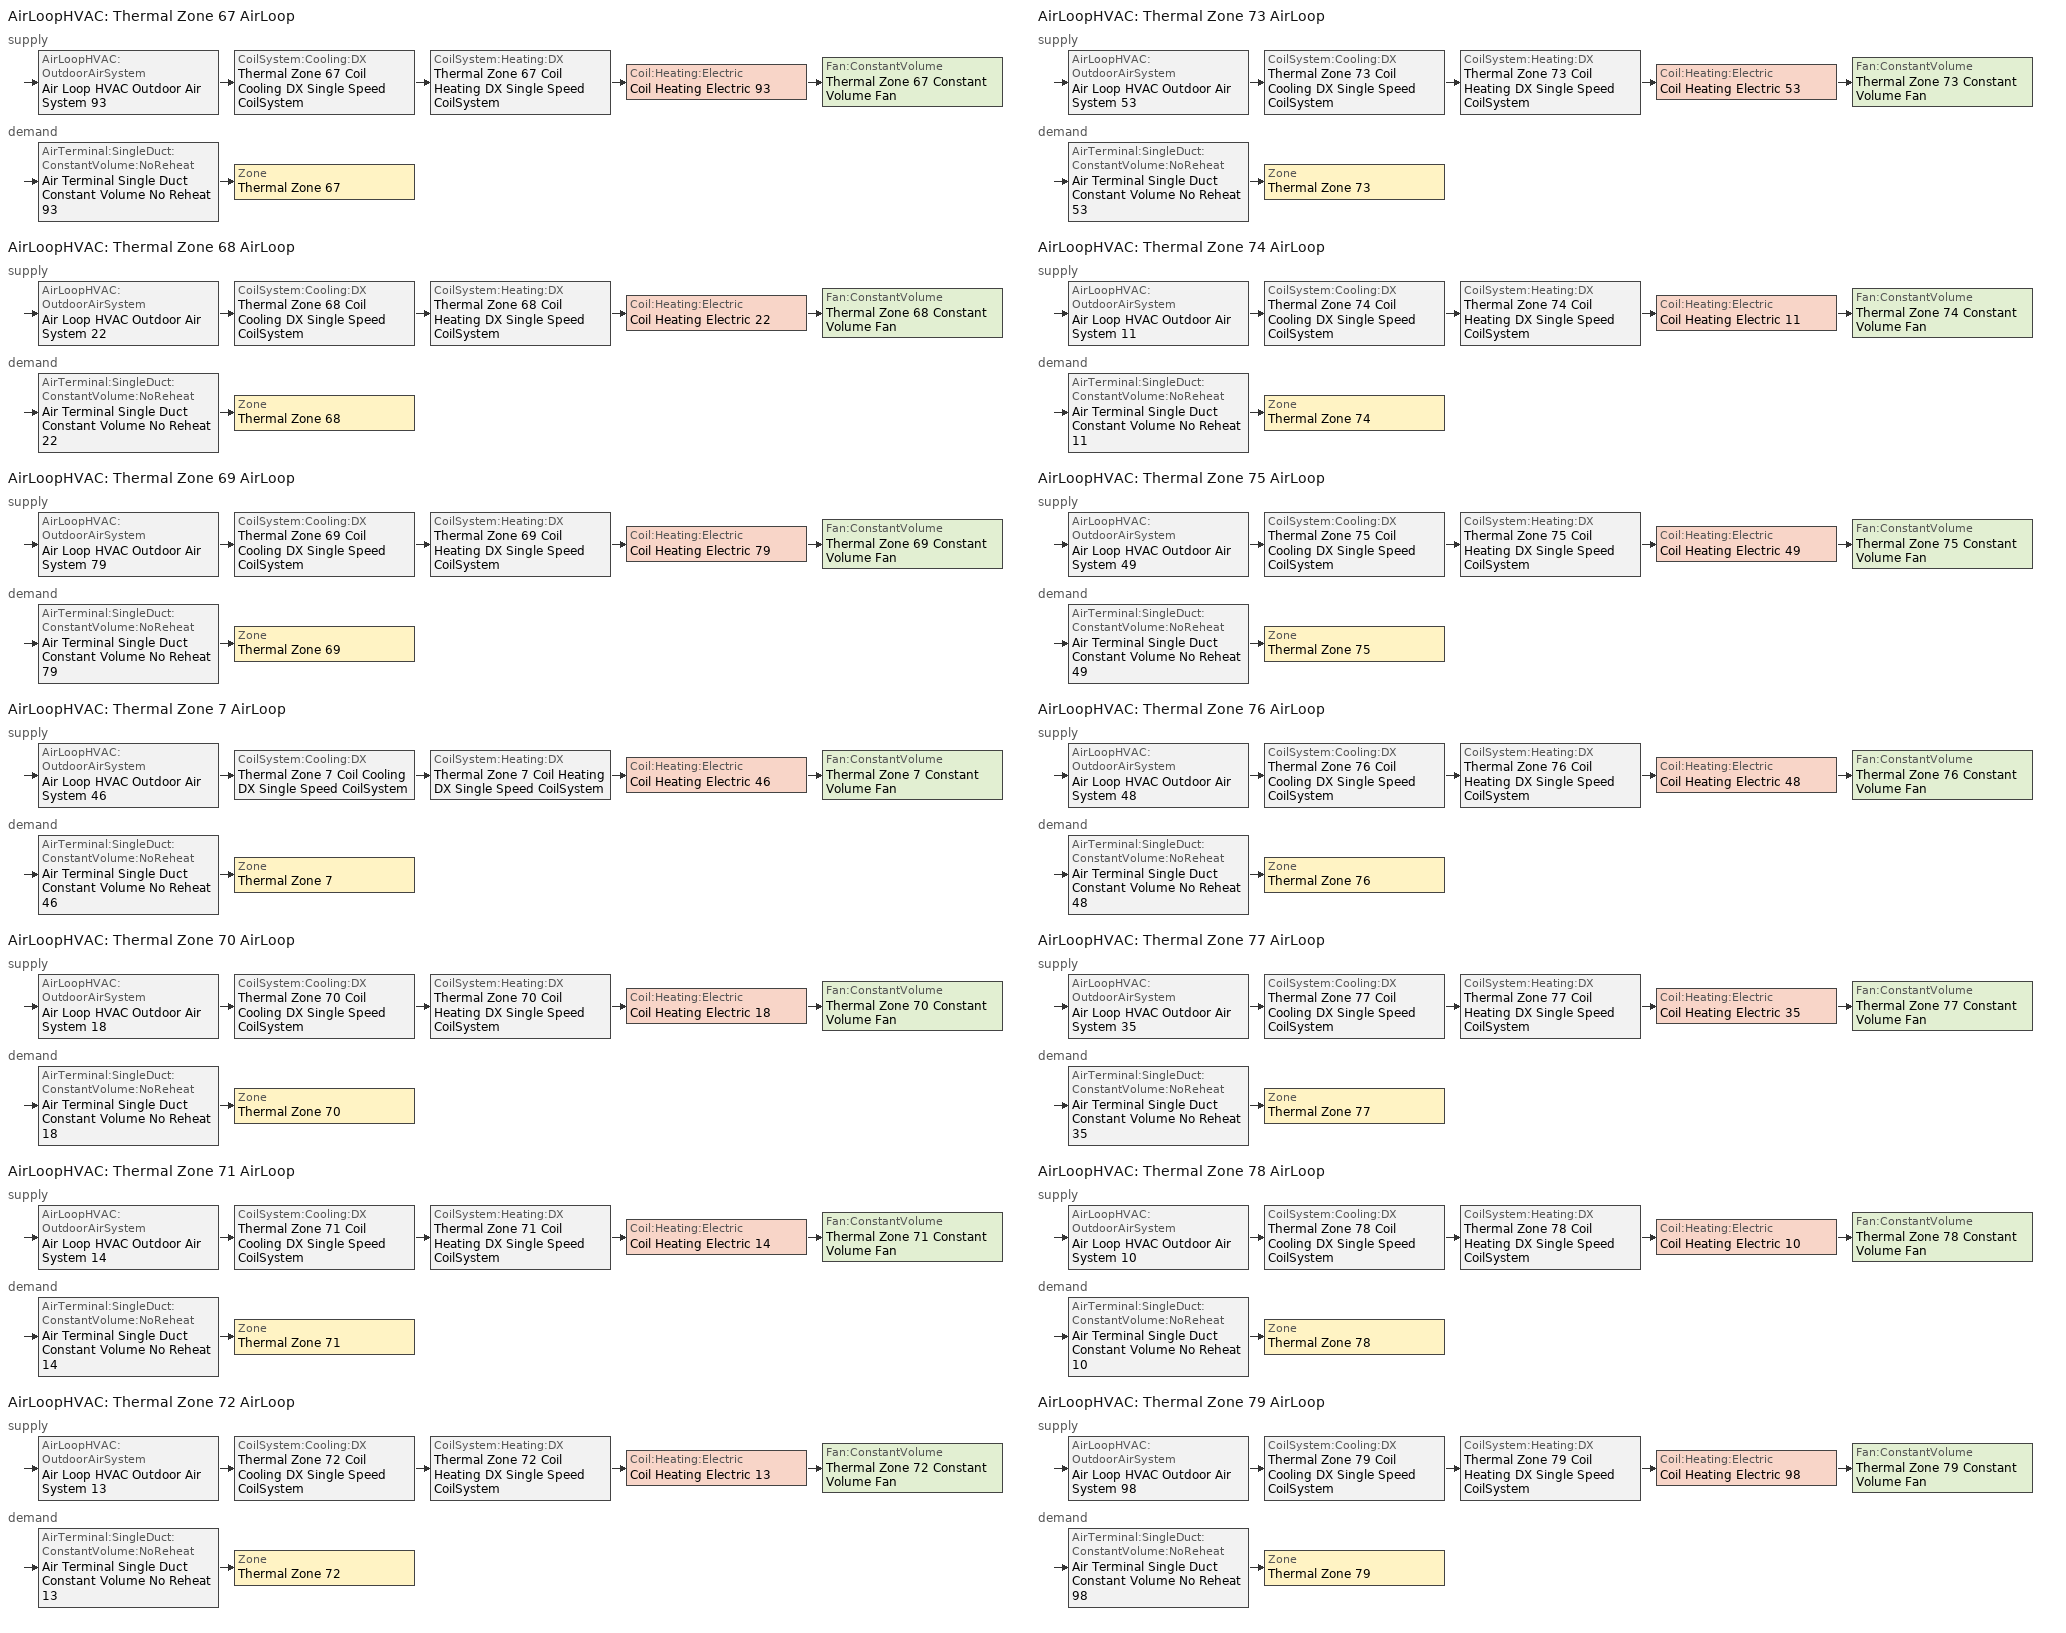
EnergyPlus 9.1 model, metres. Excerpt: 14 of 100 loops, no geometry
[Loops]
AirLoopHVAC 'Thermal Zone 67 AirLoop'
 supply: AirLoopHVAC:OutdoorAirSystem 'Air Loop HVAC Outdoor Air System 93' > CoilSystem:Cooling:DX 'Thermal Zone 67 Coil Cooling DX Single Speed CoilSystem' > CoilSystem:Heating:DX 'Thermal Zone 67 Coil Heating DX Single Speed CoilSystem' > Coil:Heating:Electric 'Coil Heating Electric 93' > Fan:ConstantVolume 'Thermal Zone 67 Constant Volume Fan'
 demand: AirTerminal:SingleDuct:ConstantVolume:NoReheat 'Air Terminal Single Duct Constant Volume No Reheat 93' > Zone 'Thermal Zone 67'
AirLoopHVAC 'Thermal Zone 68 AirLoop'
 supply: AirLoopHVAC:OutdoorAirSystem 'Air Loop HVAC Outdoor Air System 22' > CoilSystem:Cooling:DX 'Thermal Zone 68 Coil Cooling DX Single Speed CoilSystem' > CoilSystem:Heating:DX 'Thermal Zone 68 Coil Heating DX Single Speed CoilSystem' > Coil:Heating:Electric 'Coil Heating Electric 22' > Fan:ConstantVolume 'Thermal Zone 68 Constant Volume Fan'
 demand: AirTerminal:SingleDuct:ConstantVolume:NoReheat 'Air Terminal Single Duct Constant Volume No Reheat 22' > Zone 'Thermal Zone 68'
AirLoopHVAC 'Thermal Zone 69 AirLoop'
 supply: AirLoopHVAC:OutdoorAirSystem 'Air Loop HVAC Outdoor Air System 79' > CoilSystem:Cooling:DX 'Thermal Zone 69 Coil Cooling DX Single Speed CoilSystem' > CoilSystem:Heating:DX 'Thermal Zone 69 Coil Heating DX Single Speed CoilSystem' > Coil:Heating:Electric 'Coil Heating Electric 79' > Fan:ConstantVolume 'Thermal Zone 69 Constant Volume Fan'
 demand: AirTerminal:SingleDuct:ConstantVolume:NoReheat 'Air Terminal Single Duct Constant Volume No Reheat 79' > Zone 'Thermal Zone 69'
AirLoopHVAC 'Thermal Zone 7 AirLoop'
 supply: AirLoopHVAC:OutdoorAirSystem 'Air Loop HVAC Outdoor Air System 46' > CoilSystem:Cooling:DX 'Thermal Zone 7 Coil Cooling DX Single Speed CoilSystem' > CoilSystem:Heating:DX 'Thermal Zone 7 Coil Heating DX Single Speed CoilSystem' > Coil:Heating:Electric 'Coil Heating Electric 46' > Fan:ConstantVolume 'Thermal Zone 7 Constant Volume Fan'
 demand: AirTerminal:SingleDuct:ConstantVolume:NoReheat 'Air Terminal Single Duct Constant Volume No Reheat 46' > Zone 'Thermal Zone 7'
AirLoopHVAC 'Thermal Zone 70 AirLoop'
 supply: AirLoopHVAC:OutdoorAirSystem 'Air Loop HVAC Outdoor Air System 18' > CoilSystem:Cooling:DX 'Thermal Zone 70 Coil Cooling DX Single Speed CoilSystem' > CoilSystem:Heating:DX 'Thermal Zone 70 Coil Heating DX Single Speed CoilSystem' > Coil:Heating:Electric 'Coil Heating Electric 18' > Fan:ConstantVolume 'Thermal Zone 70 Constant Volume Fan'
 demand: AirTerminal:SingleDuct:ConstantVolume:NoReheat 'Air Terminal Single Duct Constant Volume No Reheat 18' > Zone 'Thermal Zone 70'
AirLoopHVAC 'Thermal Zone 71 AirLoop'
 supply: AirLoopHVAC:OutdoorAirSystem 'Air Loop HVAC Outdoor Air System 14' > CoilSystem:Cooling:DX 'Thermal Zone 71 Coil Cooling DX Single Speed CoilSystem' > CoilSystem:Heating:DX 'Thermal Zone 71 Coil Heating DX Single Speed CoilSystem' > Coil:Heating:Electric 'Coil Heating Electric 14' > Fan:ConstantVolume 'Thermal Zone 71 Constant Volume Fan'
 demand: AirTerminal:SingleDuct:ConstantVolume:NoReheat 'Air Terminal Single Duct Constant Volume No Reheat 14' > Zone 'Thermal Zone 71'
AirLoopHVAC 'Thermal Zone 72 AirLoop'
 supply: AirLoopHVAC:OutdoorAirSystem 'Air Loop HVAC Outdoor Air System 13' > CoilSystem:Cooling:DX 'Thermal Zone 72 Coil Cooling DX Single Speed CoilSystem' > CoilSystem:Heating:DX 'Thermal Zone 72 Coil Heating DX Single Speed CoilSystem' > Coil:Heating:Electric 'Coil Heating Electric 13' > Fan:ConstantVolume 'Thermal Zone 72 Constant Volume Fan'
 demand: AirTerminal:SingleDuct:ConstantVolume:NoReheat 'Air Terminal Single Duct Constant Volume No Reheat 13' > Zone 'Thermal Zone 72'
AirLoopHVAC 'Thermal Zone 73 AirLoop'
 supply: AirLoopHVAC:OutdoorAirSystem 'Air Loop HVAC Outdoor Air System 53' > CoilSystem:Cooling:DX 'Thermal Zone 73 Coil Cooling DX Single Speed CoilSystem' > CoilSystem:Heating:DX 'Thermal Zone 73 Coil Heating DX Single Speed CoilSystem' > Coil:Heating:Electric 'Coil Heating Electric 53' > Fan:ConstantVolume 'Thermal Zone 73 Constant Volume Fan'
 demand: AirTerminal:SingleDuct:ConstantVolume:NoReheat 'Air Terminal Single Duct Constant Volume No Reheat 53' > Zone 'Thermal Zone 73'
AirLoopHVAC 'Thermal Zone 74 AirLoop'
 supply: AirLoopHVAC:OutdoorAirSystem 'Air Loop HVAC Outdoor Air System 11' > CoilSystem:Cooling:DX 'Thermal Zone 74 Coil Cooling DX Single Speed CoilSystem' > CoilSystem:Heating:DX 'Thermal Zone 74 Coil Heating DX Single Speed CoilSystem' > Coil:Heating:Electric 'Coil Heating Electric 11' > Fan:ConstantVolume 'Thermal Zone 74 Constant Volume Fan'
 demand: AirTerminal:SingleDuct:ConstantVolume:NoReheat 'Air Terminal Single Duct Constant Volume No Reheat 11' > Zone 'Thermal Zone 74'
AirLoopHVAC 'Thermal Zone 75 AirLoop'
 supply: AirLoopHVAC:OutdoorAirSystem 'Air Loop HVAC Outdoor Air System 49' > CoilSystem:Cooling:DX 'Thermal Zone 75 Coil Cooling DX Single Speed CoilSystem' > CoilSystem:Heating:DX 'Thermal Zone 75 Coil Heating DX Single Speed CoilSystem' > Coil:Heating:Electric 'Coil Heating Electric 49' > Fan:ConstantVolume 'Thermal Zone 75 Constant Volume Fan'
 demand: AirTerminal:SingleDuct:ConstantVolume:NoReheat 'Air Terminal Single Duct Constant Volume No Reheat 49' > Zone 'Thermal Zone 75'
AirLoopHVAC 'Thermal Zone 76 AirLoop'
 supply: AirLoopHVAC:OutdoorAirSystem 'Air Loop HVAC Outdoor Air System 48' > CoilSystem:Cooling:DX 'Thermal Zone 76 Coil Cooling DX Single Speed CoilSystem' > CoilSystem:Heating:DX 'Thermal Zone 76 Coil Heating DX Single Speed CoilSystem' > Coil:Heating:Electric 'Coil Heating Electric 48' > Fan:ConstantVolume 'Thermal Zone 76 Constant Volume Fan'
 demand: AirTerminal:SingleDuct:ConstantVolume:NoReheat 'Air Terminal Single Duct Constant Volume No Reheat 48' > Zone 'Thermal Zone 76'
AirLoopHVAC 'Thermal Zone 77 AirLoop'
 supply: AirLoopHVAC:OutdoorAirSystem 'Air Loop HVAC Outdoor Air System 35' > CoilSystem:Cooling:DX 'Thermal Zone 77 Coil Cooling DX Single Speed CoilSystem' > CoilSystem:Heating:DX 'Thermal Zone 77 Coil Heating DX Single Speed CoilSystem' > Coil:Heating:Electric 'Coil Heating Electric 35' > Fan:ConstantVolume 'Thermal Zone 77 Constant Volume Fan'
 demand: AirTerminal:SingleDuct:ConstantVolume:NoReheat 'Air Terminal Single Duct Constant Volume No Reheat 35' > Zone 'Thermal Zone 77'
AirLoopHVAC 'Thermal Zone 78 AirLoop'
 supply: AirLoopHVAC:OutdoorAirSystem 'Air Loop HVAC Outdoor Air System 10' > CoilSystem:Cooling:DX 'Thermal Zone 78 Coil Cooling DX Single Speed CoilSystem' > CoilSystem:Heating:DX 'Thermal Zone 78 Coil Heating DX Single Speed CoilSystem' > Coil:Heating:Electric 'Coil Heating Electric 10' > Fan:ConstantVolume 'Thermal Zone 78 Constant Volume Fan'
 demand: AirTerminal:SingleDuct:ConstantVolume:NoReheat 'Air Terminal Single Duct Constant Volume No Reheat 10' > Zone 'Thermal Zone 78'
AirLoopHVAC 'Thermal Zone 79 AirLoop'
 supply: AirLoopHVAC:OutdoorAirSystem 'Air Loop HVAC Outdoor Air System 98' > CoilSystem:Cooling:DX 'Thermal Zone 79 Coil Cooling DX Single Speed CoilSystem' > CoilSystem:Heating:DX 'Thermal Zone 79 Coil Heating DX Single Speed CoilSystem' > Coil:Heating:Electric 'Coil Heating Electric 98' > Fan:ConstantVolume 'Thermal Zone 79 Constant Volume Fan'
 demand: AirTerminal:SingleDuct:ConstantVolume:NoReheat 'Air Terminal Single Duct Constant Volume No Reheat 98' > Zone 'Thermal Zone 79'
[ZoneControl:Thermostat]
Name | Zone or ZoneList | Control Type Schedule | Control 1
Thermal Zone 67 Thermostat | Thermal Zone 67 | Thermal Zone 67 Thermostat Schedule | Thermostat Setpoint Dual Setpoint 69
Thermal Zone 68 Thermostat | Thermal Zone 68 | Thermal Zone 68 Thermostat Schedule | Thermostat Setpoint Dual Setpoint 70
Thermal Zone 69 Thermostat | Thermal Zone 69 | Thermal Zone 69 Thermostat Schedule | Thermostat Setpoint Dual Setpoint 71
Thermal Zone 7 Thermostat | Thermal Zone 7 | Thermal Zone 7 Thermostat Schedule | Thermostat Setpoint Dual Setpoint 9
Thermal Zone 70 Thermostat | Thermal Zone 70 | Thermal Zone 70 Thermostat Schedule | Thermostat Setpoint Dual Setpoint 72
Thermal Zone 71 Thermostat | Thermal Zone 71 | Thermal Zone 71 Thermostat Schedule | Thermostat Setpoint Dual Setpoint 73
Thermal Zone 72 Thermostat | Thermal Zone 72 | Thermal Zone 72 Thermostat Schedule | Thermostat Setpoint Dual Setpoint 74
Thermal Zone 73 Thermostat | Thermal Zone 73 | Thermal Zone 73 Thermostat Schedule | Thermostat Setpoint Dual Setpoint 75
Thermal Zone 74 Thermostat | Thermal Zone 74 | Thermal Zone 74 Thermostat Schedule | Thermostat Setpoint Dual Setpoint 76
Thermal Zone 75 Thermostat | Thermal Zone 75 | Thermal Zone 75 Thermostat Schedule | Thermostat Setpoint Dual Setpoint 77
Thermal Zone 76 Thermostat | Thermal Zone 76 | Thermal Zone 76 Thermostat Schedule | Thermostat Setpoint Dual Setpoint 78
Thermal Zone 77 Thermostat | Thermal Zone 77 | Thermal Zone 77 Thermostat Schedule | Thermostat Setpoint Dual Setpoint 79
Thermal Zone 78 Thermostat | Thermal Zone 78 | Thermal Zone 78 Thermostat Schedule | Thermostat Setpoint Dual Setpoint 80
Thermal Zone 79 Thermostat | Thermal Zone 79 | Thermal Zone 79 Thermostat Schedule | Thermostat Setpoint Dual Setpoint 81
[ThermostatSetpoint:DualSetpoint] Heating Setpoint Temperature Schedule=Medium Office HtgSetp; Cooling Setpoint Temperature Schedule=Medium Office ClgSetp
Thermostat Setpoint Dual Setpoint 69; Thermostat Setpoint Dual Setpoint 70; Thermostat Setpoint Dual Setpoint 71; Thermostat Setpoint Dual Setpoint 9; Thermostat Setpoint Dual Setpoint 72; Thermostat Setpoint Dual Setpoint 73; Thermostat Setpoint Dual Setpoint 74; Thermostat Setpoint Dual Setpoint 75; Thermostat Setpoint Dual Setpoint 76; Thermostat Setpoint Dual Setpoint 77; Thermostat Setpoint Dual Setpoint 78; Thermostat Setpoint Dual Setpoint 79; Thermostat Setpoint Dual Setpoint 80; Thermostat Setpoint Dual Setpoint 81
[AirTerminal:SingleDuct:ConstantVolume:NoReheat] Availability Schedule=Always On Discrete; Maximum Air Flow Rate {m3/s}=AutoSize
Air Terminal Single Duct Constant Volume No Reheat 93; Air Terminal Single Duct Constant Volume No Reheat 22; Air Terminal Single Duct Constant Volume No Reheat 79; Air Terminal Single Duct Constant Volume No Reheat 46; Air Terminal Single Duct Constant Volume No Reheat 18; Air Terminal Single Duct Constant Volume No Reheat 14; Air Terminal Single Duct Constant Volume No Reheat 13; Air Terminal Single Duct Constant Volume No Reheat 53; Air Terminal Single Duct Constant Volume No Reheat 11; Air Terminal Single Duct Constant Volume No Reheat 49; Air Terminal Single Duct Constant Volume No Reheat 48; Air Terminal Single Duct Constant Volume No Reheat 35; Air Terminal Single Duct Constant Volume No Reheat 10; Air Terminal Single Duct Constant Volume No Reheat 98
[Zone equipment]
Thermal Zone 67: Air Terminal Single Duct Constant Volume No Reheat 93
Thermal Zone 68: Air Terminal Single Duct Constant Volume No Reheat 22
Thermal Zone 69: Air Terminal Single Duct Constant Volume No Reheat 79
Thermal Zone 7: Air Terminal Single Duct Constant Volume No Reheat 46
Thermal Zone 70: Air Terminal Single Duct Constant Volume No Reheat 18
Thermal Zone 71: Air Terminal Single Duct Constant Volume No Reheat 14
Thermal Zone 72: Air Terminal Single Duct Constant Volume No Reheat 13
Thermal Zone 73: Air Terminal Single Duct Constant Volume No Reheat 53
Thermal Zone 74: Air Terminal Single Duct Constant Volume No Reheat 11
Thermal Zone 75: Air Terminal Single Duct Constant Volume No Reheat 49
Thermal Zone 76: Air Terminal Single Duct Constant Volume No Reheat 48
Thermal Zone 77: Air Terminal Single Duct Constant Volume No Reheat 35
Thermal Zone 78: Air Terminal Single Duct Constant Volume No Reheat 10
Thermal Zone 79: Air Terminal Single Duct Constant Volume No Reheat 98
[Sizing:Zone] Zone Cooling Design Supply Air Temperature Input Method=SupplyAirTemperature; Zone Cooling Design Supply Air Temperature {C}=14; Zone Cooling Design Supply Air Temperature Difference {deltaC}=11.11; Zone Heating Design Supply Air Temperature Input Method=SupplyAirTemperature; Zone Heating Design Supply Air Temperature {C}=40; Zone Heating Design Supply Air Temperature Difference {deltaC}=11.11; Zone Cooling Design Supply Air Humidity Ratio {kgWater/kgDryAir}=0.0085; Zone Heating Design Supply Air Humidity Ratio {kgWater/kgDryAir}=0.008; Design Specification Outdoor Air Object=90.1-2010 - Office - OpenOffice Ventilation; Zone Heating Sizing Factor=1.25; Zone Cooling Sizing Factor=1.15; Cooling Design Air Flow Method=DesignDay; Cooling Design Air Flow Rate {m3/s}=0; Cooling Minimum Air Flow per Zone Floor Area {m3/s-m2}=0.000762; Cooling Minimum Air Flow {m3/s}=0; Cooling Minimum Air Flow Fraction=0; Heating Design Air Flow Method=DesignDay; Heating Design Air Flow Rate {m3/s}=0; Heating Maximum Air Flow per Zone Floor Area {m3/s-m2}=0.002032; Heating Maximum Air Flow {m3/s}=0.141576; Heating Maximum Air Flow Fraction=0.3; Account for Dedicated Outdoor Air System=No
Name | Design Specification Zone Air Distribution Object
Thermal Zone 67 | Thermal Zone 67 Design Spec Zone Air Dist
Thermal Zone 68 | Thermal Zone 68 Design Spec Zone Air Dist
Thermal Zone 69 | Thermal Zone 69 Design Spec Zone Air Dist
Thermal Zone 7 | Thermal Zone 7 Design Spec Zone Air Dist
Thermal Zone 70 | Thermal Zone 70 Design Spec Zone Air Dist
Thermal Zone 71 | Thermal Zone 71 Design Spec Zone Air Dist
Thermal Zone 72 | Thermal Zone 72 Design Spec Zone Air Dist
Thermal Zone 73 | Thermal Zone 73 Design Spec Zone Air Dist
Thermal Zone 74 | Thermal Zone 74 Design Spec Zone Air Dist
Thermal Zone 75 | Thermal Zone 75 Design Spec Zone Air Dist
Thermal Zone 76 | Thermal Zone 76 Design Spec Zone Air Dist
Thermal Zone 77 | Thermal Zone 77 Design Spec Zone Air Dist
Thermal Zone 78 | Thermal Zone 78 Design Spec Zone Air Dist
Thermal Zone 79 | Thermal Zone 79 Design Spec Zone Air Dist
[DesignSpecification:ZoneAirDistribution] Zone Air Distribution Effectiveness in Cooling Mode=1; Zone Air Distribution Effectiveness in Heating Mode=1
Thermal Zone 67 Design Spec Zone Air Dist; Thermal Zone 68 Design Spec Zone Air Dist; Thermal Zone 69 Design Spec Zone Air Dist; Thermal Zone 7 Design Spec Zone Air Dist; Thermal Zone 70 Design Spec Zone Air Dist; Thermal Zone 71 Design Spec Zone Air Dist; Thermal Zone 72 Design Spec Zone Air Dist; Thermal Zone 73 Design Spec Zone Air Dist; Thermal Zone 74 Design Spec Zone Air Dist; Thermal Zone 75 Design Spec Zone Air Dist; Thermal Zone 76 Design Spec Zone Air Dist; Thermal Zone 77 Design Spec Zone Air Dist; Thermal Zone 78 Design Spec Zone Air Dist; Thermal Zone 79 Design Spec Zone Air Dist
[Controller:MechanicalVentilation] Availability Schedule=Always On Discrete; Demand Controlled Ventilation=No; System Outdoor Air Method=ZoneSum; Design Specification Outdoor Air Object Name 1=90.1-2010 - Office - OpenOffice Ventilation
Name | Zone 1 | Design Specification Zone Air Distribution Object Name 1
Controller Mechanical Ventilation 93 | Thermal Zone 67 | Thermal Zone 67 Design Spec Zone Air Dist
Controller Mechanical Ventilation 22 | Thermal Zone 68 | Thermal Zone 68 Design Spec Zone Air Dist
Controller Mechanical Ventilation 79 | Thermal Zone 69 | Thermal Zone 69 Design Spec Zone Air Dist
Controller Mechanical Ventilation 46 | Thermal Zone 7 | Thermal Zone 7 Design Spec Zone Air Dist
Controller Mechanical Ventilation 18 | Thermal Zone 70 | Thermal Zone 70 Design Spec Zone Air Dist
Controller Mechanical Ventilation 14 | Thermal Zone 71 | Thermal Zone 71 Design Spec Zone Air Dist
Controller Mechanical Ventilation 13 | Thermal Zone 72 | Thermal Zone 72 Design Spec Zone Air Dist
Controller Mechanical Ventilation 53 | Thermal Zone 73 | Thermal Zone 73 Design Spec Zone Air Dist
Controller Mechanical Ventilation 11 | Thermal Zone 74 | Thermal Zone 74 Design Spec Zone Air Dist
Controller Mechanical Ventilation 49 | Thermal Zone 75 | Thermal Zone 75 Design Spec Zone Air Dist
Controller Mechanical Ventilation 48 | Thermal Zone 76 | Thermal Zone 76 Design Spec Zone Air Dist
Controller Mechanical Ventilation 35 | Thermal Zone 77 | Thermal Zone 77 Design Spec Zone Air Dist
Controller Mechanical Ventilation 10 | Thermal Zone 78 | Thermal Zone 78 Design Spec Zone Air Dist
Controller Mechanical Ventilation 98 | Thermal Zone 79 | Thermal Zone 79 Design Spec Zone Air Dist
[DesignSpecification:OutdoorAir]
90.1-2010 - Office - OpenOffice Ventilation: Outdoor Air Method=Sum; Outdoor Air Flow per Person {m3/s-person}=0.00235974; Outdoor Air Flow per Zone Floor Area {m3/s-m2}=0.0003048; Outdoor Air Flow per Zone {m3/s}=0; Outdoor Air Flow Air Changes per Hour {1/hr}=0
[AirLoopHVAC] Design Supply Air Flow Rate {m3/s}=AutoSize
Thermal Zone 67 AirLoop; Thermal Zone 68 AirLoop; Thermal Zone 69 AirLoop; Thermal Zone 7 AirLoop; Thermal Zone 70 AirLoop; Thermal Zone 71 AirLoop; Thermal Zone 72 AirLoop; Thermal Zone 73 AirLoop; Thermal Zone 74 AirLoop; Thermal Zone 75 AirLoop; Thermal Zone 76 AirLoop; Thermal Zone 77 AirLoop; Thermal Zone 78 AirLoop; Thermal Zone 79 AirLoop
[Sizing:System] Type of Load to Size On=Sensible; Design Outdoor Air Flow Rate {m3/s}=Autosize; Central Heating Maximum System Air Flow Ratio=1; Preheat Design Temperature {C}=7; Preheat Design Humidity Ratio {kgWater/kgDryAir}=0.008; Precool Design Temperature {C}=12.8; Precool Design Humidity Ratio {kgWater/kgDryAir}=0.008; Central Cooling Design Supply Air Temperature {C}=12.8; Central Heating Design Supply Air Temperature {C}=40; Type of Zone Sum to Use=NonCoincident; 100% Outdoor Air in Cooling=Yes; 100% Outdoor Air in Heating=Yes; Central Cooling Design Supply Air Humidity Ratio {kgWater/kgDryAir}=0.0085; Central Heating Design Supply Air Humidity Ratio {kgWater/kgDryAir}=0.008; Cooling Supply Air Flow Rate Method=DesignDay; Cooling Supply Air Flow Rate {m3/s}=0; Cooling Supply Air Flow Rate Per Floor Area {m3/s-m2}=0.00996765; Cooling Fraction of Autosized Cooling Supply Air Flow Rate=1; Cooling Supply Air Flow Rate Per Unit Cooling Capacity {m3/s-W}=3.94755e-05; Heating Supply Air Flow Rate Method=DesignDay; Heating Supply Air Flow Rate {m3/s}=0; Heating Supply Air Flow Rate Per Floor Area {m3/s-m2}=0.00996765; Heating Fraction of Autosized Heating Supply Air Flow Rate=1; Heating Fraction of Autosized Cooling Supply Air Flow Rate=1; Heating Supply Air Flow Rate Per Unit Heating Capacity {m3/s-W}=3.15882e-05; System Outdoor Air Method=ZoneSum; Zone Maximum Outdoor Air Fraction=1; Cooling Design Capacity Method=CoolingDesignCapacity; Cooling Design Capacity {W}=Autosize; Cooling Design Capacity Per Floor Area {W/m2}=234.7; Fraction of Autosized Cooling Design Capacity=1; Heating Design Capacity Method=HeatingDesignCapacity; Heating Design Capacity {W}=Autosize; Heating Design Capacity Per Floor Area {W/m2}=157; Fraction of Autosized Heating Design Capacity=1; Central Cooling Capacity Control Method=OnOff
Thermal Zone 67 AirLoop; Thermal Zone 68 AirLoop; Thermal Zone 69 AirLoop; Thermal Zone 7 AirLoop; Thermal Zone 70 AirLoop; Thermal Zone 71 AirLoop; Thermal Zone 72 AirLoop; Thermal Zone 73 AirLoop; Thermal Zone 74 AirLoop; Thermal Zone 75 AirLoop; Thermal Zone 76 AirLoop; Thermal Zone 77 AirLoop; Thermal Zone 78 AirLoop; Thermal Zone 79 AirLoop
[Controller:OutdoorAir] Minimum Outdoor Air Flow Rate {m3/s}=0; Maximum Outdoor Air Flow Rate {m3/s}=Autosize; Economizer Control Type=NoEconomizer; Economizer Control Action Type=ModulateFlow; Economizer Maximum Limit Dry-Bulb Temperature {C}=28; Economizer Maximum Limit Enthalpy {J/kg}=64000; Economizer Minimum Limit Dry-Bulb Temperature {C}=-100; Lockout Type=NoLockout; Minimum Limit Type=FixedMinimum; High Humidity Control=No; Control High Indoor Humidity Based on Outdoor Humidity Ratio=Yes; Heat Recovery Bypass Control Type=BypassWhenWithinEconomizerLimits
Name | Mechanical Ventilation Controller
Controller Outdoor Air 93 | Controller Mechanical Ventilation 93
Controller Outdoor Air 22 | Controller Mechanical Ventilation 22
Controller Outdoor Air 79 | Controller Mechanical Ventilation 79
Controller Outdoor Air 46 | Controller Mechanical Ventilation 46
Controller Outdoor Air 18 | Controller Mechanical Ventilation 18
Controller Outdoor Air 14 | Controller Mechanical Ventilation 14
Controller Outdoor Air 13 | Controller Mechanical Ventilation 13
Controller Outdoor Air 53 | Controller Mechanical Ventilation 53
Controller Outdoor Air 11 | Controller Mechanical Ventilation 11
Controller Outdoor Air 49 | Controller Mechanical Ventilation 49
Controller Outdoor Air 48 | Controller Mechanical Ventilation 48
Controller Outdoor Air 35 | Controller Mechanical Ventilation 35
Controller Outdoor Air 10 | Controller Mechanical Ventilation 10
Controller Outdoor Air 98 | Controller Mechanical Ventilation 98
[SetpointManager:MixedAir] Control Variable=Temperature
Node 1304 OS Default SPM; Node 1305 OS Default SPM; Node 1306 OS Default SPM; Node 1307 OS Default SPM; Node 381 OS Default SPM; Node 382 OS Default SPM; Node 383 OS Default SPM; Node 384 OS Default SPM; Node 1122 OS Default SPM; Node 1123 OS Default SPM; Node 1124 OS Default SPM; Node 1125 OS Default SPM; Node 693 OS Default SPM; Node 694 OS Default SPM; Node 695 OS Default SPM; Node 696 OS Default SPM; Node 329 OS Default SPM; Node 330 OS Default SPM; Node 331 OS Default SPM; Node 332 OS Default SPM; Node 277 OS Default SPM; Node 278 OS Default SPM; Node 279 OS Default SPM; Node 280 OS Default SPM; Node 264 OS Default SPM; Node 265 OS Default SPM; Node 266 OS Default SPM; Node 267 OS Default SPM; Node 784 OS Default SPM; Node 785 OS Default SPM; Node 786 OS Default SPM; Node 787 OS Default SPM; Node 238 OS Default SPM; Node 239 OS Default SPM; Node 240 OS Default SPM; Node 241 OS Default SPM; Node 732 OS Default SPM; Node 733 OS Default SPM; Node 734 OS Default SPM; Node 735 OS Default SPM; Node 719 OS Default SPM; Node 720 OS Default SPM; Node 721 OS Default SPM; Node 722 OS Default SPM; Node 550 OS Default SPM; Node 551 OS Default SPM; Node 552 OS Default SPM; Node 553 OS Default SPM; Node 225 OS Default SPM; Node 226 OS Default SPM; Node 227 OS Default SPM; Node 228 OS Default SPM; Node 1369 OS Default SPM; Node 1370 OS Default SPM; Node 1371 OS Default SPM; Node 1372 OS Default SPM
[CoilSystem:Cooling:DX] Availability Schedule=Always On Discrete
Name | Cooling Coil
Thermal Zone 67 Coil Cooling DX Single Speed CoilSystem | Thermal Zone 67 Coil Cooling DX Single Speed
Thermal Zone 68 Coil Cooling DX Single Speed CoilSystem | Thermal Zone 68 Coil Cooling DX Single Speed
Thermal Zone 69 Coil Cooling DX Single Speed CoilSystem | Thermal Zone 69 Coil Cooling DX Single Speed
Thermal Zone 7 Coil Cooling DX Single Speed CoilSystem | Thermal Zone 7 Coil Cooling DX Single Speed
Thermal Zone 70 Coil Cooling DX Single Speed CoilSystem | Thermal Zone 70 Coil Cooling DX Single Speed
Thermal Zone 71 Coil Cooling DX Single Speed CoilSystem | Thermal Zone 71 Coil Cooling DX Single Speed
Thermal Zone 72 Coil Cooling DX Single Speed CoilSystem | Thermal Zone 72 Coil Cooling DX Single Speed
Thermal Zone 73 Coil Cooling DX Single Speed CoilSystem | Thermal Zone 73 Coil Cooling DX Single Speed
Thermal Zone 74 Coil Cooling DX Single Speed CoilSystem | Thermal Zone 74 Coil Cooling DX Single Speed
Thermal Zone 75 Coil Cooling DX Single Speed CoilSystem | Thermal Zone 75 Coil Cooling DX Single Speed
Thermal Zone 76 Coil Cooling DX Single Speed CoilSystem | Thermal Zone 76 Coil Cooling DX Single Speed
Thermal Zone 77 Coil Cooling DX Single Speed CoilSystem | Thermal Zone 77 Coil Cooling DX Single Speed
Thermal Zone 78 Coil Cooling DX Single Speed CoilSystem | Thermal Zone 78 Coil Cooling DX Single Speed
Thermal Zone 79 Coil Cooling DX Single Speed CoilSystem | Thermal Zone 79 Coil Cooling DX Single Speed
[Coil:Cooling:DX:SingleSpeed] Availability Schedule=Always On Discrete; Gross Rated Total Cooling Capacity {W}=Autosize; Gross Rated Sensible Heat Ratio=Autosize; Gross Rated Cooling COP {W/W}=3.1; Rated Air Flow Rate {m3/s}=Autosize; Rated Evaporator Fan Power Per Volume Flow Rate {W/(m3/s)}=773.3; Condenser Type=AirCooled; Evaporative Condenser Effectiveness=0; Evaporative Condenser Air Flow Rate {m3/s}=Autosize; Evaporative Condenser Pump Rated Power Consumption {W}=Autosize; Crankcase Heater Capacity {W}=0; Maximum Outdoor Dry-Bulb Temperature for Crankcase Heater Operation {C}=0; Basin Heater Capacity {W/K}=0; Basin Heater Setpoint Temperature {C}=10
Name | Total Cooling Capacity Function of Temperature Curve | Total Cooling Capacity Function of Flow Fraction Curve | Energy Input Ratio Function of Temperature Curve | Energy Input Ratio Function of Flow Fraction Curve | Part Load Fraction Correlation Curve
Thermal Zone 67 Coil Cooling DX Single Speed | Curve Biquadratic 185 | Curve Quadratic 461 | Curve Biquadratic 186 | Curve Quadratic 462 | Curve Quadratic 463
Thermal Zone 68 Coil Cooling DX Single Speed | Curve Biquadratic 43 | Curve Quadratic 106 | Curve Biquadratic 44 | Curve Quadratic 107 | Curve Quadratic 108
Thermal Zone 69 Coil Cooling DX Single Speed | Curve Biquadratic 157 | Curve Quadratic 391 | Curve Biquadratic 158 | Curve Quadratic 392 | Curve Quadratic 393
Thermal Zone 7 Coil Cooling DX Single Speed | Curve Biquadratic 91 | Curve Quadratic 226 | Curve Biquadratic 92 | Curve Quadratic 227 | Curve Quadratic 228
Thermal Zone 70 Coil Cooling DX Single Speed | Curve Biquadratic 35 | Curve Quadratic 86 | Curve Biquadratic 36 | Curve Quadratic 87 | Curve Quadratic 88
Thermal Zone 71 Coil Cooling DX Single Speed | Curve Biquadratic 27 | Curve Quadratic 66 | Curve Biquadratic 28 | Curve Quadratic 67 | Curve Quadratic 68
Thermal Zone 72 Coil Cooling DX Single Speed | Curve Biquadratic 25 | Curve Quadratic 61 | Curve Biquadratic 26 | Curve Quadratic 62 | Curve Quadratic 63
Thermal Zone 73 Coil Cooling DX Single Speed | Curve Biquadratic 105 | Curve Quadratic 261 | Curve Biquadratic 106 | Curve Quadratic 262 | Curve Quadratic 263
Thermal Zone 74 Coil Cooling DX Single Speed | Curve Biquadratic 21 | Curve Quadratic 51 | Curve Biquadratic 22 | Curve Quadratic 52 | Curve Quadratic 53
Thermal Zone 75 Coil Cooling DX Single Speed | Curve Biquadratic 97 | Curve Quadratic 241 | Curve Biquadratic 98 | Curve Quadratic 242 | Curve Quadratic 243
Thermal Zone 76 Coil Cooling DX Single Speed | Curve Biquadratic 95 | Curve Quadratic 236 | Curve Biquadratic 96 | Curve Quadratic 237 | Curve Quadratic 238
Thermal Zone 77 Coil Cooling DX Single Speed | Curve Biquadratic 69 | Curve Quadratic 171 | Curve Biquadratic 70 | Curve Quadratic 172 | Curve Quadratic 173
Thermal Zone 78 Coil Cooling DX Single Speed | Curve Biquadratic 19 | Curve Quadratic 46 | Curve Biquadratic 20 | Curve Quadratic 47 | Curve Quadratic 48
Thermal Zone 79 Coil Cooling DX Single Speed | Curve Biquadratic 195 | Curve Quadratic 486 | Curve Biquadratic 196 | Curve Quadratic 487 | Curve Quadratic 488
[CoilSystem:Heating:DX] Availability Schedule=Always On Discrete
Name | Heating Coil
Thermal Zone 67 Coil Heating DX Single Speed CoilSystem | Thermal Zone 67 Coil Heating DX Single Speed
Thermal Zone 68 Coil Heating DX Single Speed CoilSystem | Thermal Zone 68 Coil Heating DX Single Speed
Thermal Zone 69 Coil Heating DX Single Speed CoilSystem | Thermal Zone 69 Coil Heating DX Single Speed
Thermal Zone 7 Coil Heating DX Single Speed CoilSystem | Thermal Zone 7 Coil Heating DX Single Speed
Thermal Zone 70 Coil Heating DX Single Speed CoilSystem | Thermal Zone 70 Coil Heating DX Single Speed
Thermal Zone 71 Coil Heating DX Single Speed CoilSystem | Thermal Zone 71 Coil Heating DX Single Speed
Thermal Zone 72 Coil Heating DX Single Speed CoilSystem | Thermal Zone 72 Coil Heating DX Single Speed
Thermal Zone 73 Coil Heating DX Single Speed CoilSystem | Thermal Zone 73 Coil Heating DX Single Speed
Thermal Zone 74 Coil Heating DX Single Speed CoilSystem | Thermal Zone 74 Coil Heating DX Single Speed
Thermal Zone 75 Coil Heating DX Single Speed CoilSystem | Thermal Zone 75 Coil Heating DX Single Speed
Thermal Zone 76 Coil Heating DX Single Speed CoilSystem | Thermal Zone 76 Coil Heating DX Single Speed
Thermal Zone 77 Coil Heating DX Single Speed CoilSystem | Thermal Zone 77 Coil Heating DX Single Speed
Thermal Zone 78 Coil Heating DX Single Speed CoilSystem | Thermal Zone 78 Coil Heating DX Single Speed
Thermal Zone 79 Coil Heating DX Single Speed CoilSystem | Thermal Zone 79 Coil Heating DX Single Speed
[Coil:Heating:DX:SingleSpeed] Availability Schedule=Always On Discrete; Gross Rated Heating Capacity {W}=Autosize; Gross Rated Heating COP {W/W}=3.1; Rated Air Flow Rate {m3/s}=Autosize; Rated Supply Fan Power Per Volume Flow Rate {W/(m3/s)}=773.3; Minimum Outdoor Dry-Bulb Temperature for Compressor Operation {C}=-8; Maximum Outdoor Dry-Bulb Temperature for Defrost Operation {C}=5; Crankcase Heater Capacity {W}=0; Maximum Outdoor Dry-Bulb Temperature for Crankcase Heater Operation {C}=10; Defrost Strategy=Resistive; Defrost Control=Timed; Defrost Time Period Fraction=0.166667; Resistive Defrost Heater Capacity {W}=2000
Name | Heating Capacity Function of Temperature Curve | Heating Capacity Function of Flow Fraction Curve | Energy Input Ratio Function of Temperature Curve | Energy Input Ratio Function of Flow Fraction Curve | Part Load Fraction Correlation Curve
Thermal Zone 67 Coil Heating DX Single Speed | Curve Cubic 277 | Curve Cubic 278 | Curve Cubic 279 | Curve Quadratic 464 | Curve Quadratic 465
Thermal Zone 68 Coil Heating DX Single Speed | Curve Cubic 64 | Curve Cubic 65 | Curve Cubic 66 | Curve Quadratic 109 | Curve Quadratic 110
Thermal Zone 69 Coil Heating DX Single Speed | Curve Cubic 235 | Curve Cubic 236 | Curve Cubic 237 | Curve Quadratic 394 | Curve Quadratic 395
Thermal Zone 7 Coil Heating DX Single Speed | Curve Cubic 136 | Curve Cubic 137 | Curve Cubic 138 | Curve Quadratic 229 | Curve Quadratic 230
Thermal Zone 70 Coil Heating DX Single Speed | Curve Cubic 52 | Curve Cubic 53 | Curve Cubic 54 | Curve Quadratic 89 | Curve Quadratic 90
Thermal Zone 71 Coil Heating DX Single Speed | Curve Cubic 40 | Curve Cubic 41 | Curve Cubic 42 | Curve Quadratic 69 | Curve Quadratic 70
Thermal Zone 72 Coil Heating DX Single Speed | Curve Cubic 37 | Curve Cubic 38 | Curve Cubic 39 | Curve Quadratic 64 | Curve Quadratic 65
Thermal Zone 73 Coil Heating DX Single Speed | Curve Cubic 157 | Curve Cubic 158 | Curve Cubic 159 | Curve Quadratic 264 | Curve Quadratic 265
Thermal Zone 74 Coil Heating DX Single Speed | Curve Cubic 31 | Curve Cubic 32 | Curve Cubic 33 | Curve Quadratic 54 | Curve Quadratic 55
Thermal Zone 75 Coil Heating DX Single Speed | Curve Cubic 145 | Curve Cubic 146 | Curve Cubic 147 | Curve Quadratic 244 | Curve Quadratic 245
Thermal Zone 76 Coil Heating DX Single Speed | Curve Cubic 142 | Curve Cubic 143 | Curve Cubic 144 | Curve Quadratic 239 | Curve Quadratic 240
Thermal Zone 77 Coil Heating DX Single Speed | Curve Cubic 103 | Curve Cubic 104 | Curve Cubic 105 | Curve Quadratic 174 | Curve Quadratic 175
Thermal Zone 78 Coil Heating DX Single Speed | Curve Cubic 28 | Curve Cubic 29 | Curve Cubic 30 | Curve Quadratic 49 | Curve Quadratic 50
Thermal Zone 79 Coil Heating DX Single Speed | Curve Cubic 292 | Curve Cubic 293 | Curve Cubic 294 | Curve Quadratic 489 | Curve Quadratic 490
[Coil:Heating:Electric] Availability Schedule=Always On Discrete; Efficiency=1; Nominal Capacity {W}=Autosize
Coil Heating Electric 93; Coil Heating Electric 22; Coil Heating Electric 79; Coil Heating Electric 46; Coil Heating Electric 18; Coil Heating Electric 14; Coil Heating Electric 13; Coil Heating Electric 53; Coil Heating Electric 11; Coil Heating Electric 49; Coil Heating Electric 48; Coil Heating Electric 35; Coil Heating Electric 10; Coil Heating Electric 98
[Fan:ConstantVolume] Availability Schedule=Always On Discrete; Fan Total Efficiency=0.7; Pressure Rise {Pa}=500; Maximum Flow Rate {m3/s}=AutoSize; Motor Efficiency=0.9; Motor In Airstream Fraction=1
Thermal Zone 67 Constant Volume Fan; Thermal Zone 68 Constant Volume Fan; Thermal Zone 69 Constant Volume Fan; Thermal Zone 7 Constant Volume Fan; Thermal Zone 70 Constant Volume Fan; Thermal Zone 71 Constant Volume Fan; Thermal Zone 72 Constant Volume Fan; Thermal Zone 73 Constant Volume Fan; Thermal Zone 74 Constant Volume Fan; Thermal Zone 75 Constant Volume Fan; Thermal Zone 76 Constant Volume Fan; Thermal Zone 77 Constant Volume Fan; Thermal Zone 78 Constant Volume Fan; Thermal Zone 79 Constant Volume Fan
[SetpointManager:SingleZone:Reheat] Control Variable=Temperature; Minimum Supply Air Temperature {C}=-99; Maximum Supply Air Temperature {C}=99
Name | Control Zone
Setpoint Manager Single Zone Reheat 93 | Thermal Zone 67
Setpoint Manager Single Zone Reheat 22 | Thermal Zone 68
Setpoint Manager Single Zone Reheat 79 | Thermal Zone 69
Setpoint Manager Single Zone Reheat 46 | Thermal Zone 7
Setpoint Manager Single Zone Reheat 18 | Thermal Zone 70
Setpoint Manager Single Zone Reheat 14 | Thermal Zone 71
Setpoint Manager Single Zone Reheat 13 | Thermal Zone 72
Setpoint Manager Single Zone Reheat 53 | Thermal Zone 73
Setpoint Manager Single Zone Reheat 11 | Thermal Zone 74
Setpoint Manager Single Zone Reheat 49 | Thermal Zone 75
Setpoint Manager Single Zone Reheat 48 | Thermal Zone 76
Setpoint Manager Single Zone Reheat 35 | Thermal Zone 77
Setpoint Manager Single Zone Reheat 10 | Thermal Zone 78
Setpoint Manager Single Zone Reheat 98 | Thermal Zone 79
[Schedule:Compact]
Thermal Zone 67 Thermostat Schedule; Thermal Zone 68 Thermostat Schedule; Thermal Zone 69 Thermostat Schedule; Thermal Zone 7 Thermostat Schedule; Thermal Zone 70 Thermostat Schedule; Thermal Zone 71 Thermostat Schedule; Thermal Zone 72 Thermostat Schedule; Thermal Zone 73 Thermostat Schedule; Thermal Zone 74 Thermostat Schedule; Thermal Zone 75 Thermostat Schedule; Thermal Zone 76 Thermostat Schedule; Thermal Zone 77 Thermostat Schedule; Thermal Zone 78 Thermostat Schedule; Thermal Zone 79 Thermostat Schedule: Through: 12/31, For: AllDays, Until: 24:00, 4
[Schedule:Day:Interval]
Medium Office HtgSetp Rule 1 Day Schedule; Medium Office HtgSetp Summer Design Day: No, 24:00, 15.6
Medium Office HtgSetp Default Schedule: No, 06:00, 15.6, 22:00, 21, 24:00, 15.6
Medium Office HtgSetp Rule 2 Day Schedule: No, 06:00, 15.6, 18:00, 21, 24:00, 15.6
Medium Office HtgSetp Winter Design Day: No, 24:00, 21
Medium Office ClgSetp Rule 1 Day Schedule; Medium Office ClgSetp Winter Design Day: No, 24:00, 26.7
Medium Office ClgSetp Default Schedule; Medium Office ClgSetp Summer Design Day: No, 06:00, 26.7, 22:00, 24, 24:00, 26.7
Medium Office ClgSetp Rule 2 Day Schedule: No, 06:00, 26.7, 18:00, 24, 24:00, 26.7
[Schedule:Week:Daily]
Medium Office HtgSetp Week Rule - Jan1-Dec31: Medium Office HtgSetp Rule 1 Day Schedule, Medium Office HtgSetp Default Schedule, Medium Office HtgSetp Default Schedule, Medium Office HtgSetp Default Schedule, Medium Office HtgSetp Default Schedule, Medium Office HtgSetp Default Schedule, Medium Office HtgSetp Rule 2 Day Schedule, Medium Office HtgSetp Default Schedule, Medium Office HtgSetp Summer Design Day, Medium Office HtgSetp Winter Design Day, Medium Office HtgSetp Default Schedule, Medium Office HtgSetp Default Schedule
Medium Office ClgSetp Week Rule - Jan1-Dec31: Medium Office ClgSetp Rule 1 Day Schedule, Medium Office ClgSetp Default Schedule, Medium Office ClgSetp Default Schedule, Medium Office ClgSetp Default Schedule, Medium Office ClgSetp Default Schedule, Medium Office ClgSetp Default Schedule, Medium Office ClgSetp Rule 2 Day Schedule, Medium Office ClgSetp Default Schedule, Medium Office ClgSetp Summer Design Day, Medium Office ClgSetp Winter Design Day, Medium Office ClgSetp Default Schedule, Medium Office ClgSetp Default Schedule
[Schedule:Year]
Medium Office HtgSetp: Medium Office HtgSetp Week Rule - Jan1-Dec31, 1, 1, 12, 31
Medium Office ClgSetp: Medium Office ClgSetp Week Rule - Jan1-Dec31, 1, 1, 12, 31
[Schedule:Constant]
Always On Discrete: OnOff, 1
[Curve:Biquadratic] Minimum Value of x=17; Maximum Value of x=22; Minimum Value of y=13; Maximum Value of y=46
Name | Coefficient1 Constant | Coefficient2 x | Coefficient3 x**2 | Coefficient4 y | Coefficient5 y**2 | Coefficient6 x*y
Curve Biquadratic 185; Curve Biquadratic 43; Curve Biquadratic 157; Curve Biquadratic 91; Curve Biquadratic 35; Curve Biquadratic 27; Curve Biquadratic 25; Curve Biquadratic 105; Curve Biquadratic 21; Curve Biquadratic 97; Curve Biquadratic 95; Curve Biquadratic 69; Curve Biquadratic 19; Curve Biquadratic 195 | 0.942588 | 0.00954335 | 0.00068377 | -0.0110427 | 5.249e-06 | -9.72e-06
Curve Biquadratic 186; Curve Biquadratic 44; Curve Biquadratic 158; Curve Biquadratic 92; Curve Biquadratic 36; Curve Biquadratic 28; Curve Biquadratic 26; Curve Biquadratic 106; Curve Biquadratic 22; Curve Biquadratic 98; Curve Biquadratic 96; Curve Biquadratic 70; Curve Biquadratic 20; Curve Biquadratic 196 | 0.342414 | 0.034885 | -0.0006237 | 0.00497722 | 0.000437951 | -0.000728028
[Curve:Quadratic]
Name | Coefficient1 Constant | Coefficient2 x | Coefficient3 x**2 | Minimum Value of x | Maximum Value of x
Curve Quadratic 461; Curve Quadratic 106; Curve Quadratic 391; Curve Quadratic 226; Curve Quadratic 86; Curve Quadratic 66; Curve Quadratic 61; Curve Quadratic 261; Curve Quadratic 51; Curve Quadratic 241; Curve Quadratic 236; Curve Quadratic 171; Curve Quadratic 46; Curve Quadratic 486 | 0.8 | 0.2 | 0 | 0.5 | 1.5
Curve Quadratic 462; Curve Quadratic 107; Curve Quadratic 392; Curve Quadratic 227; Curve Quadratic 87; Curve Quadratic 67; Curve Quadratic 62; Curve Quadratic 262; Curve Quadratic 52; Curve Quadratic 242; Curve Quadratic 237; Curve Quadratic 172; Curve Quadratic 47; Curve Quadratic 487 | 1.1552 | -0.1808 | 0.0256 | 0.5 | 1.5
Curve Quadratic 463; Curve Quadratic 108; Curve Quadratic 393; Curve Quadratic 228; Curve Quadratic 88; Curve Quadratic 68; Curve Quadratic 63; Curve Quadratic 263; Curve Quadratic 53; Curve Quadratic 243; Curve Quadratic 238; Curve Quadratic 173; Curve Quadratic 48; Curve Quadratic 488 | 0.85 | 0.15 | 0 | 0 | 1
Curve Quadratic 464; Curve Quadratic 109; Curve Quadratic 394; Curve Quadratic 229; Curve Quadratic 89; Curve Quadratic 69; Curve Quadratic 64; Curve Quadratic 264; Curve Quadratic 54; Curve Quadratic 244; Curve Quadratic 239; Curve Quadratic 174; Curve Quadratic 49; Curve Quadratic 489 | 1.3824 | -0.4336 | 0.0512 | 0 | 1
Curve Quadratic 465; Curve Quadratic 110; Curve Quadratic 395; Curve Quadratic 230; Curve Quadratic 90; Curve Quadratic 70; Curve Quadratic 65; Curve Quadratic 265; Curve Quadratic 55; Curve Quadratic 245; Curve Quadratic 240; Curve Quadratic 175; Curve Quadratic 50; Curve Quadratic 490 | 0.75 | 0.25 | 0 | 0 | 1
[Curve:Cubic]
Name | Coefficient1 Constant | Coefficient2 x | Coefficient3 x**2 | Coefficient4 x**3 | Minimum Value of x | Maximum Value of x
Curve Cubic 277; Curve Cubic 64; Curve Cubic 235; Curve Cubic 136; Curve Cubic 52; Curve Cubic 40; Curve Cubic 37; Curve Cubic 157; Curve Cubic 31; Curve Cubic 145; Curve Cubic 142; Curve Cubic 103; Curve Cubic 28; Curve Cubic 292 | 0.758746 | 0.027626 | 0.000148716 | 3.4992e-06 | -20 | 20
Curve Cubic 278; Curve Cubic 65; Curve Cubic 236; Curve Cubic 137; Curve Cubic 53; Curve Cubic 41; Curve Cubic 38; Curve Cubic 158; Curve Cubic 32; Curve Cubic 146; Curve Cubic 143; Curve Cubic 104; Curve Cubic 29; Curve Cubic 293 | 0.84 | 0.16 | 0 | 0 | 0.5 | 1.5
Curve Cubic 279; Curve Cubic 66; Curve Cubic 237; Curve Cubic 138; Curve Cubic 54; Curve Cubic 42; Curve Cubic 39; Curve Cubic 159; Curve Cubic 33; Curve Cubic 147; Curve Cubic 144; Curve Cubic 105; Curve Cubic 30; Curve Cubic 294 | 1.19248 | -0.0300438 | 0.00103745 | -2.3328e-05 | -20 | 20
